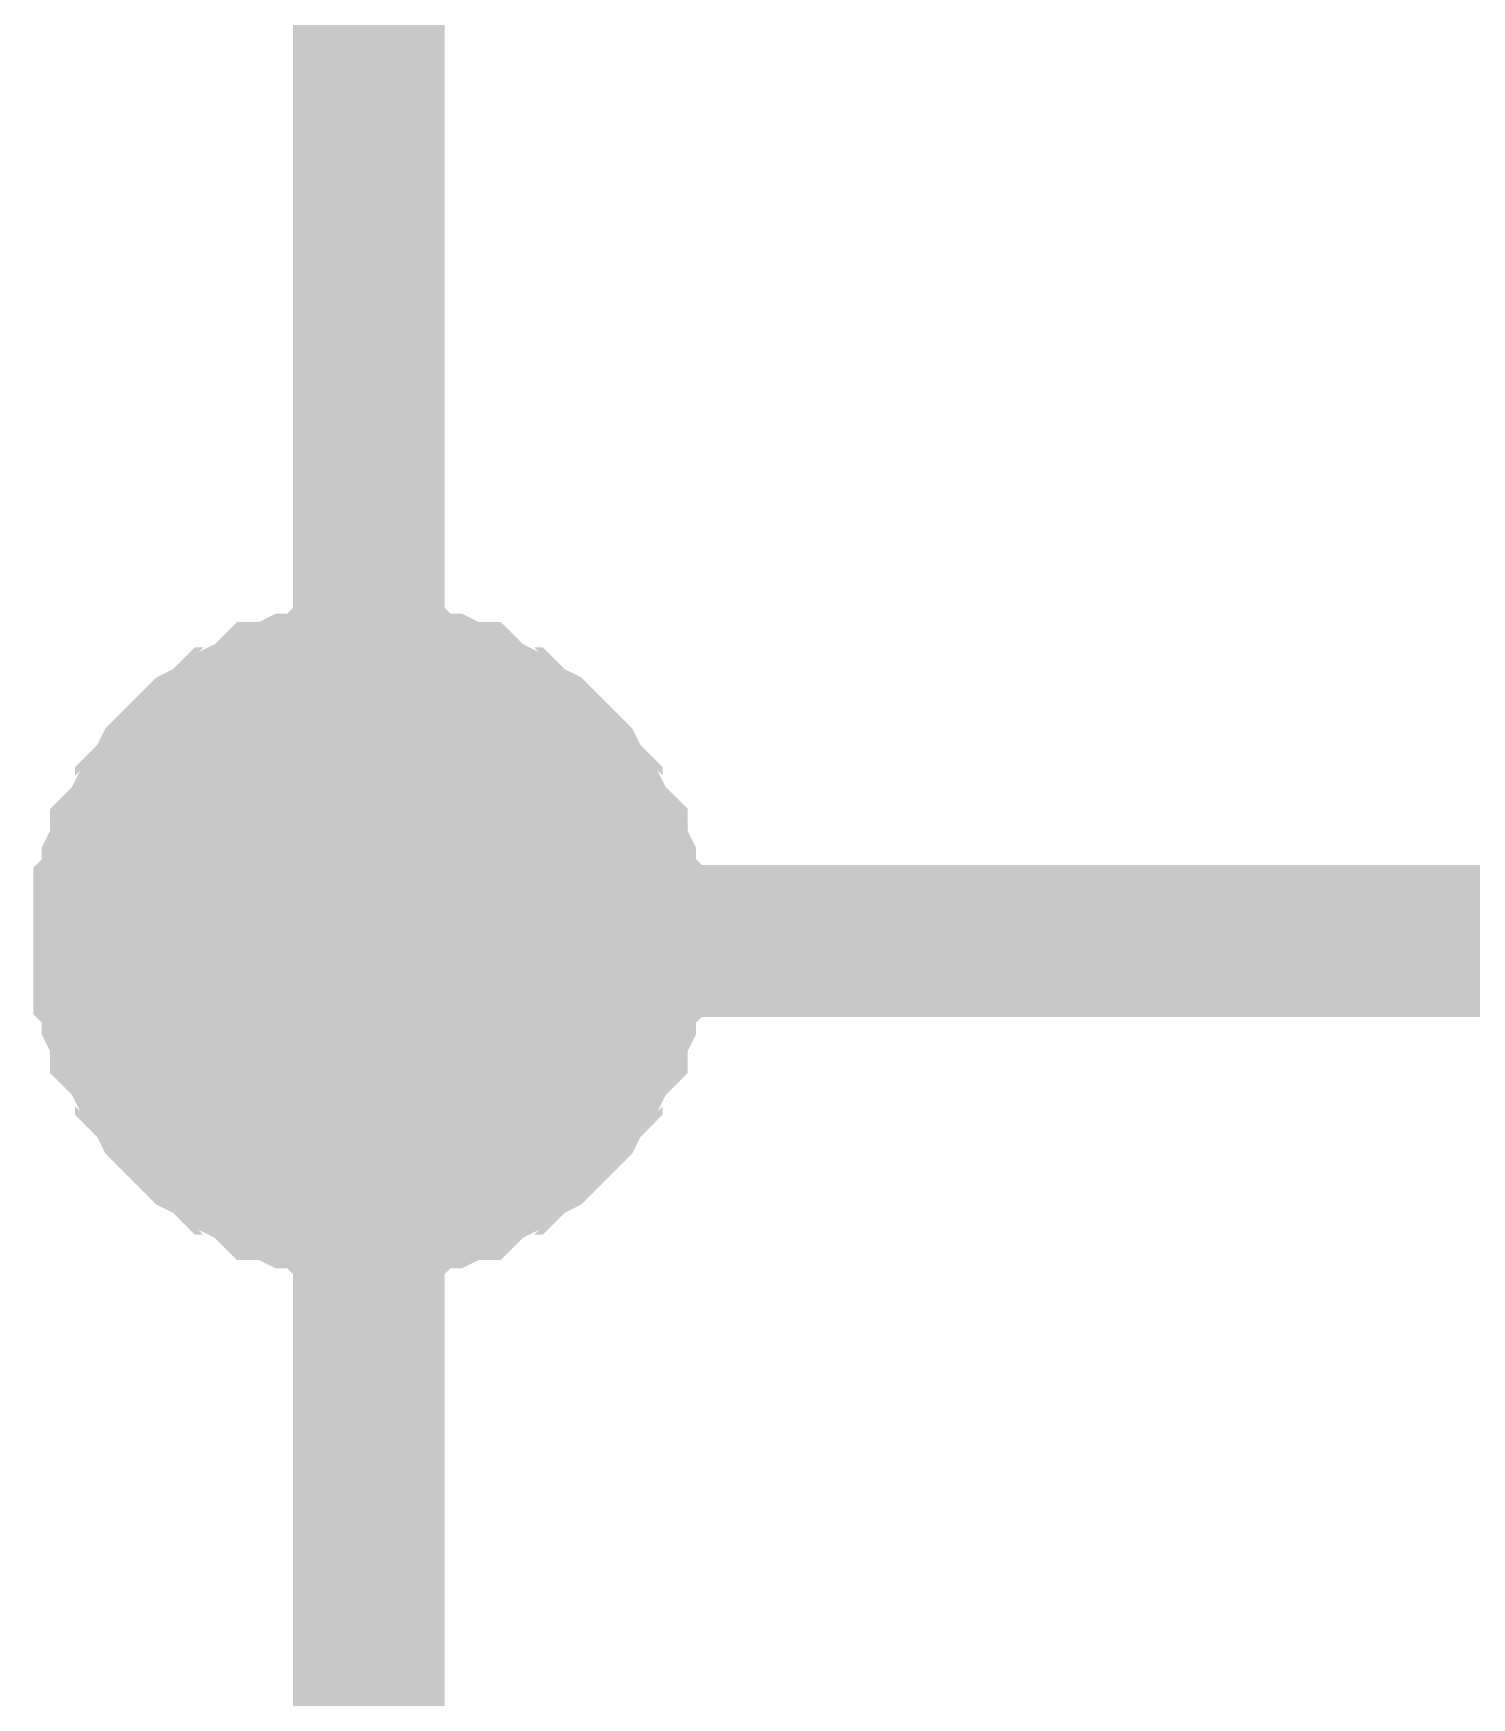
# Model space of a CAD drawing. Header units: millimetres. Extents: x -2024 to 917, y -725 to 13.
# Drawn here: x -1675.946 to -1673.104, y -424.415 to -421.126 of the extents above; entities that cross this region are included whole.
import ezdxf

# ---------------------------------------------------------------- set-up
doc = ezdxf.new("R2010")
doc.units = ezdxf.units.MM

msp = doc.modelspace()

# ---------------------------------------------------------------- linework, layer by layer
at = {"color": 7}
for points, const_width in [([(-1675.2831, -396.6741), (-1675.2831, -400.4164), (-1675.2831, -404.1753), (-1675.2831, -407.9176), (-1675.2831, -411.6765), (-1675.2831, -415.4188), (-1675.2831, -419.1776), (-1675.2831, -422.9199), (-1675.2831, -426.6623)], 0.2997), ([(-1675.7962, -422.9199), (-1675.7962, -422.8868), (-1675.7962, -422.8703), (-1675.7962, -422.8372), (-1675.7797, -422.8206), (-1675.7797, -422.7875), (-1675.7797, -422.7709), (-1675.7631, -422.7378), (-1675.7631, -422.7212), (-1675.7466, -422.7047), (-1675.73, -422.6716), (-1675.7135, -422.655), (-1675.7135, -422.6384), (-1675.6969, -422.6219), (-1675.6804, -422.5888), (-1675.6638, -422.5722), (-1675.6472, -422.5556), (-1675.6307, -422.5391), (-1675.6141, -422.5225), (-1675.581, -422.506), (-1675.5645, -422.4894), (-1675.5479, -422.4894), (-1675.5314, -422.4729), (-1675.4983, -422.4563), (-1675.4817, -422.4397), (-1675.4652, -422.4397), (-1675.4321, -422.4232), (-1675.4155, -422.4232), (-1675.3824, -422.4232), (-1675.3659, -422.4066), (-1675.3328, -422.4066), (-1675.3162, -422.4066), (-1675.2831, -422.4066)], 0.2997), ([(-1675.7962, -422.9199), (-1675.7962, -422.8868), (-1675.7962, -422.8703), (-1675.7962, -422.8372), (-1675.7797, -422.8206), (-1675.7797, -422.7875), (-1675.7797, -422.7709), (-1675.7631, -422.7378), (-1675.7631, -422.7212), (-1675.7466, -422.7047), (-1675.73, -422.6716), (-1675.7135, -422.655), (-1675.7135, -422.6384), (-1675.6969, -422.6219), (-1675.6804, -422.5888), (-1675.6638, -422.5722), (-1675.6472, -422.5556), (-1675.6307, -422.5391), (-1675.6141, -422.5225), (-1675.581, -422.506), (-1675.5645, -422.4894), (-1675.5479, -422.4894), (-1675.5314, -422.4729), (-1675.4983, -422.4563), (-1675.4817, -422.4397), (-1675.4652, -422.4397), (-1675.4321, -422.4232), (-1675.4155, -422.4232), (-1675.3824, -422.4232), (-1675.3659, -422.4066), (-1675.3328, -422.4066), (-1675.3162, -422.4066), (-1675.2831, -422.4066)], 0.2997), ([(-1675.7962, -422.9199), (-1675.7962, -422.8868), (-1675.7962, -422.8703), (-1675.7962, -422.8372), (-1675.7797, -422.8206), (-1675.7797, -422.7875), (-1675.7797, -422.7709), (-1675.7631, -422.7378), (-1675.7631, -422.7212), (-1675.7466, -422.7047), (-1675.73, -422.6716), (-1675.7135, -422.655), (-1675.7135, -422.6384), (-1675.6969, -422.6219), (-1675.6804, -422.5888), (-1675.6638, -422.5722), (-1675.6472, -422.5556), (-1675.6307, -422.5391), (-1675.6141, -422.5225), (-1675.581, -422.506), (-1675.5645, -422.4894), (-1675.5479, -422.4894), (-1675.5314, -422.4729), (-1675.4983, -422.4563), (-1675.4817, -422.4397), (-1675.4652, -422.4397), (-1675.4321, -422.4232), (-1675.4155, -422.4232), (-1675.3824, -422.4232), (-1675.3659, -422.4066), (-1675.3328, -422.4066), (-1675.3162, -422.4066), (-1675.2831, -422.4066)], 0.2997), ([(-1675.7962, -422.9199), (-1675.7962, -422.8868), (-1675.7962, -422.8703), (-1675.7962, -422.8372), (-1675.7797, -422.8206), (-1675.7797, -422.7875), (-1675.7797, -422.7709), (-1675.7631, -422.7378), (-1675.7631, -422.7212), (-1675.7466, -422.7047), (-1675.73, -422.6716), (-1675.7135, -422.655), (-1675.7135, -422.6384), (-1675.6969, -422.6219), (-1675.6804, -422.5888), (-1675.6638, -422.5722), (-1675.6472, -422.5556), (-1675.6307, -422.5391), (-1675.6141, -422.5225), (-1675.581, -422.506), (-1675.5645, -422.4894), (-1675.5479, -422.4894), (-1675.5314, -422.4729), (-1675.4983, -422.4563), (-1675.4817, -422.4397), (-1675.4652, -422.4397), (-1675.4321, -422.4232), (-1675.4155, -422.4232), (-1675.3824, -422.4232), (-1675.3659, -422.4066), (-1675.3328, -422.4066), (-1675.3162, -422.4066), (-1675.2831, -422.4066)], 0.2997), ([(-1675.7962, -422.9199), (-1675.7962, -422.8868), (-1675.7962, -422.8703), (-1675.7962, -422.8372), (-1675.7797, -422.8206), (-1675.7797, -422.7875), (-1675.7797, -422.7709), (-1675.7631, -422.7378), (-1675.7631, -422.7212), (-1675.7466, -422.7047), (-1675.73, -422.6716), (-1675.7135, -422.655), (-1675.7135, -422.6384), (-1675.6969, -422.6219), (-1675.6804, -422.5888), (-1675.6638, -422.5722), (-1675.6472, -422.5556), (-1675.6307, -422.5391), (-1675.6141, -422.5225), (-1675.581, -422.506), (-1675.5645, -422.4894), (-1675.5479, -422.4894), (-1675.5314, -422.4729), (-1675.4983, -422.4563), (-1675.4817, -422.4397), (-1675.4652, -422.4397), (-1675.4321, -422.4232), (-1675.4155, -422.4232), (-1675.3824, -422.4232), (-1675.3659, -422.4066), (-1675.3328, -422.4066), (-1675.3162, -422.4066), (-1675.2831, -422.4066)], 0.2997), ([(-1675.2831, -422.4066), (-1675.2831, -422.4066)], 0.2997), ([(-1675.2831, -422.4066), (-1675.25, -422.4066), (-1675.2335, -422.4066), (-1675.2004, -422.4066), (-1675.1838, -422.4232), (-1675.1507, -422.4232), (-1675.1342, -422.4232), (-1675.1011, -422.4397), (-1675.0845, -422.4397), (-1675.068, -422.4563), (-1675.0349, -422.4729), (-1675.0183, -422.4894), (-1675.0018, -422.4894), (-1674.9852, -422.506), (-1674.9521, -422.5225), (-1674.9356, -422.5391), (-1674.919, -422.5556), (-1674.9025, -422.5722), (-1674.8859, -422.5888), (-1674.8693, -422.6219), (-1674.8528, -422.6384), (-1674.8528, -422.655), (-1674.8362, -422.6716), (-1674.8197, -422.7047), (-1674.8031, -422.7212), (-1674.8031, -422.7378), (-1674.7866, -422.7709), (-1674.7866, -422.7875), (-1674.7866, -422.8206), (-1674.77, -422.8372), (-1674.77, -422.8703), (-1674.77, -422.8868), (-1674.77, -422.9199)], 0.2997), ([(-1675.2831, -422.4066), (-1675.2831, -422.4066)], 0.2997), ([(-1675.2831, -422.4066), (-1675.25, -422.4066), (-1675.2335, -422.4066), (-1675.2004, -422.4066), (-1675.1838, -422.4232), (-1675.1507, -422.4232), (-1675.1342, -422.4232), (-1675.1011, -422.4397), (-1675.0845, -422.4397), (-1675.068, -422.4563), (-1675.0349, -422.4729), (-1675.0183, -422.4894), (-1675.0018, -422.4894), (-1674.9852, -422.506), (-1674.9521, -422.5225), (-1674.9356, -422.5391), (-1674.919, -422.5556), (-1674.9025, -422.5722), (-1674.8859, -422.5888), (-1674.8693, -422.6219), (-1674.8528, -422.6384), (-1674.8528, -422.655), (-1674.8362, -422.6716), (-1674.8197, -422.7047), (-1674.8031, -422.7212), (-1674.8031, -422.7378), (-1674.7866, -422.7709), (-1674.7866, -422.7875), (-1674.7866, -422.8206), (-1674.77, -422.8372), (-1674.77, -422.8703), (-1674.77, -422.8868), (-1674.77, -422.9199)], 0.2997), ([(-1675.2831, -422.4066), (-1675.2831, -422.4066)], 0.2997), ([(-1675.2831, -422.4066), (-1675.25, -422.4066), (-1675.2335, -422.4066), (-1675.2004, -422.4066), (-1675.1838, -422.4232), (-1675.1507, -422.4232), (-1675.1342, -422.4232), (-1675.1011, -422.4397), (-1675.0845, -422.4397), (-1675.068, -422.4563), (-1675.0349, -422.4729), (-1675.0183, -422.4894), (-1675.0018, -422.4894), (-1674.9852, -422.506), (-1674.9521, -422.5225), (-1674.9356, -422.5391), (-1674.919, -422.5556), (-1674.9025, -422.5722), (-1674.8859, -422.5888), (-1674.8693, -422.6219), (-1674.8528, -422.6384), (-1674.8528, -422.655), (-1674.8362, -422.6716), (-1674.8197, -422.7047), (-1674.8031, -422.7212), (-1674.8031, -422.7378), (-1674.7866, -422.7709), (-1674.7866, -422.7875), (-1674.7866, -422.8206), (-1674.77, -422.8372), (-1674.77, -422.8703), (-1674.77, -422.8868), (-1674.77, -422.9199)], 0.2997), ([(-1675.2831, -422.4066), (-1675.2831, -422.4066)], 0.2997), ([(-1675.2831, -422.4066), (-1675.25, -422.4066), (-1675.2335, -422.4066), (-1675.2004, -422.4066), (-1675.1838, -422.4232), (-1675.1507, -422.4232), (-1675.1342, -422.4232), (-1675.1011, -422.4397), (-1675.0845, -422.4397), (-1675.068, -422.4563), (-1675.0349, -422.4729), (-1675.0183, -422.4894), (-1675.0018, -422.4894), (-1674.9852, -422.506), (-1674.9521, -422.5225), (-1674.9356, -422.5391), (-1674.919, -422.5556), (-1674.9025, -422.5722), (-1674.8859, -422.5888), (-1674.8693, -422.6219), (-1674.8528, -422.6384), (-1674.8528, -422.655), (-1674.8362, -422.6716), (-1674.8197, -422.7047), (-1674.8031, -422.7212), (-1674.8031, -422.7378), (-1674.7866, -422.7709), (-1674.7866, -422.7875), (-1674.7866, -422.8206), (-1674.77, -422.8372), (-1674.77, -422.8703), (-1674.77, -422.8868), (-1674.77, -422.9199)], 0.2997), ([(-1675.2831, -422.4066), (-1675.2831, -422.4066)], 0.2997), ([(-1675.2831, -422.4066), (-1675.25, -422.4066), (-1675.2335, -422.4066), (-1675.2004, -422.4066), (-1675.1838, -422.4232), (-1675.1507, -422.4232), (-1675.1342, -422.4232), (-1675.1011, -422.4397), (-1675.0845, -422.4397), (-1675.068, -422.4563), (-1675.0349, -422.4729), (-1675.0183, -422.4894), (-1675.0018, -422.4894), (-1674.9852, -422.506), (-1674.9521, -422.5225), (-1674.9356, -422.5391), (-1674.919, -422.5556), (-1674.9025, -422.5722), (-1674.8859, -422.5888), (-1674.8693, -422.6219), (-1674.8528, -422.6384), (-1674.8528, -422.655), (-1674.8362, -422.6716), (-1674.8197, -422.7047), (-1674.8031, -422.7212), (-1674.8031, -422.7378), (-1674.7866, -422.7709), (-1674.7866, -422.7875), (-1674.7866, -422.8206), (-1674.77, -422.8372), (-1674.77, -422.8703), (-1674.77, -422.8868), (-1674.77, -422.9199)], 0.2997), ([(-1675.7962, -422.9199), (-1675.7962, -422.8868), (-1675.7962, -422.8703), (-1675.7962, -422.8372), (-1675.7797, -422.8206), (-1675.7797, -422.7875), (-1675.7797, -422.7709), (-1675.7631, -422.7378), (-1675.7631, -422.7212), (-1675.7466, -422.7047), (-1675.73, -422.6716), (-1675.7135, -422.655), (-1675.7135, -422.6384), (-1675.6969, -422.6219), (-1675.6804, -422.5888), (-1675.6638, -422.5722), (-1675.6472, -422.5556), (-1675.6307, -422.5391), (-1675.6141, -422.5225), (-1675.581, -422.506), (-1675.5645, -422.4894), (-1675.5479, -422.4894), (-1675.5314, -422.4729), (-1675.4983, -422.4563), (-1675.4817, -422.4397), (-1675.4652, -422.4397), (-1675.4321, -422.4232), (-1675.4155, -422.4232), (-1675.3824, -422.4232), (-1675.3659, -422.4066), (-1675.3328, -422.4066), (-1675.3162, -422.4066), (-1675.2831, -422.4066)], 0.0991), ([(-1675.7962, -422.9199), (-1675.7962, -422.8868), (-1675.7962, -422.8703), (-1675.7962, -422.8372), (-1675.7797, -422.8206), (-1675.7797, -422.7875), (-1675.7797, -422.7709), (-1675.7631, -422.7378), (-1675.7631, -422.7212), (-1675.7466, -422.7047), (-1675.73, -422.6716), (-1675.7135, -422.655), (-1675.7135, -422.6384), (-1675.6969, -422.6219), (-1675.6804, -422.5888), (-1675.6638, -422.5722), (-1675.6472, -422.5556), (-1675.6307, -422.5391), (-1675.6141, -422.5225), (-1675.581, -422.506), (-1675.5645, -422.4894), (-1675.5479, -422.4894), (-1675.5314, -422.4729), (-1675.4983, -422.4563), (-1675.4817, -422.4397), (-1675.4652, -422.4397), (-1675.4321, -422.4232), (-1675.4155, -422.4232), (-1675.3824, -422.4232), (-1675.3659, -422.4066), (-1675.3328, -422.4066), (-1675.3162, -422.4066), (-1675.2831, -422.4066)], 0.0991), ([(-1675.7962, -422.9199), (-1675.7962, -422.8868), (-1675.7962, -422.8703), (-1675.7962, -422.8372), (-1675.7797, -422.8206), (-1675.7797, -422.7875), (-1675.7797, -422.7709), (-1675.7631, -422.7378), (-1675.7631, -422.7212), (-1675.7466, -422.7047), (-1675.73, -422.6716), (-1675.7135, -422.655), (-1675.7135, -422.6384), (-1675.6969, -422.6219), (-1675.6804, -422.5888), (-1675.6638, -422.5722), (-1675.6472, -422.5556), (-1675.6307, -422.5391), (-1675.6141, -422.5225), (-1675.581, -422.506), (-1675.5645, -422.4894), (-1675.5479, -422.4894), (-1675.5314, -422.4729), (-1675.4983, -422.4563), (-1675.4817, -422.4397), (-1675.4652, -422.4397), (-1675.4321, -422.4232), (-1675.4155, -422.4232), (-1675.3824, -422.4232), (-1675.3659, -422.4066), (-1675.3328, -422.4066), (-1675.3162, -422.4066), (-1675.2831, -422.4066)], 0.0991), ([(-1675.7962, -422.9199), (-1675.7962, -422.8868), (-1675.7962, -422.8703), (-1675.7962, -422.8372), (-1675.7797, -422.8206), (-1675.7797, -422.7875), (-1675.7797, -422.7709), (-1675.7631, -422.7378), (-1675.7631, -422.7212), (-1675.7466, -422.7047), (-1675.73, -422.6716), (-1675.7135, -422.655), (-1675.7135, -422.6384), (-1675.6969, -422.6219), (-1675.6804, -422.5888), (-1675.6638, -422.5722), (-1675.6472, -422.5556), (-1675.6307, -422.5391), (-1675.6141, -422.5225), (-1675.581, -422.506), (-1675.5645, -422.4894), (-1675.5479, -422.4894), (-1675.5314, -422.4729), (-1675.4983, -422.4563), (-1675.4817, -422.4397), (-1675.4652, -422.4397), (-1675.4321, -422.4232), (-1675.4155, -422.4232), (-1675.3824, -422.4232), (-1675.3659, -422.4066), (-1675.3328, -422.4066), (-1675.3162, -422.4066), (-1675.2831, -422.4066)], 0.0991), ([(-1675.7962, -422.9199), (-1675.7962, -422.8868), (-1675.7962, -422.8703), (-1675.7962, -422.8372), (-1675.7797, -422.8206), (-1675.7797, -422.7875), (-1675.7797, -422.7709), (-1675.7631, -422.7378), (-1675.7631, -422.7212), (-1675.7466, -422.7047), (-1675.73, -422.6716), (-1675.7135, -422.655), (-1675.7135, -422.6384), (-1675.6969, -422.6219), (-1675.6804, -422.5888), (-1675.6638, -422.5722), (-1675.6472, -422.5556), (-1675.6307, -422.5391), (-1675.6141, -422.5225), (-1675.581, -422.506), (-1675.5645, -422.4894), (-1675.5479, -422.4894), (-1675.5314, -422.4729), (-1675.4983, -422.4563), (-1675.4817, -422.4397), (-1675.4652, -422.4397), (-1675.4321, -422.4232), (-1675.4155, -422.4232), (-1675.3824, -422.4232), (-1675.3659, -422.4066), (-1675.3328, -422.4066), (-1675.3162, -422.4066), (-1675.2831, -422.4066)], 0.0991), ([(-1675.2831, -422.4066), (-1675.2831, -422.4066)], 0.0991), ([(-1675.2831, -422.4066), (-1675.25, -422.4066), (-1675.2335, -422.4066), (-1675.2004, -422.4066), (-1675.1838, -422.4232), (-1675.1507, -422.4232), (-1675.1342, -422.4232), (-1675.1011, -422.4397), (-1675.0845, -422.4397), (-1675.068, -422.4563), (-1675.0349, -422.4729), (-1675.0183, -422.4894), (-1675.0018, -422.4894), (-1674.9852, -422.506), (-1674.9521, -422.5225), (-1674.9356, -422.5391), (-1674.919, -422.5556), (-1674.9025, -422.5722), (-1674.8859, -422.5888), (-1674.8693, -422.6219), (-1674.8528, -422.6384), (-1674.8528, -422.655), (-1674.8362, -422.6716), (-1674.8197, -422.7047), (-1674.8031, -422.7212), (-1674.8031, -422.7378), (-1674.7866, -422.7709), (-1674.7866, -422.7875), (-1674.7866, -422.8206), (-1674.77, -422.8372), (-1674.77, -422.8703), (-1674.77, -422.8868), (-1674.77, -422.9199)], 0.0991), ([(-1675.2831, -422.4066), (-1675.2831, -422.4066)], 0.0991), ([(-1675.2831, -422.4066), (-1675.25, -422.4066), (-1675.2335, -422.4066), (-1675.2004, -422.4066), (-1675.1838, -422.4232), (-1675.1507, -422.4232), (-1675.1342, -422.4232), (-1675.1011, -422.4397), (-1675.0845, -422.4397), (-1675.068, -422.4563), (-1675.0349, -422.4729), (-1675.0183, -422.4894), (-1675.0018, -422.4894), (-1674.9852, -422.506), (-1674.9521, -422.5225), (-1674.9356, -422.5391), (-1674.919, -422.5556), (-1674.9025, -422.5722), (-1674.8859, -422.5888), (-1674.8693, -422.6219), (-1674.8528, -422.6384), (-1674.8528, -422.655), (-1674.8362, -422.6716), (-1674.8197, -422.7047), (-1674.8031, -422.7212), (-1674.8031, -422.7378), (-1674.7866, -422.7709), (-1674.7866, -422.7875), (-1674.7866, -422.8206), (-1674.77, -422.8372), (-1674.77, -422.8703), (-1674.77, -422.8868), (-1674.77, -422.9199)], 0.0991), ([(-1675.2831, -422.4066), (-1675.2831, -422.4066)], 0.0991), ([(-1675.2831, -422.4066), (-1675.25, -422.4066), (-1675.2335, -422.4066), (-1675.2004, -422.4066), (-1675.1838, -422.4232), (-1675.1507, -422.4232), (-1675.1342, -422.4232), (-1675.1011, -422.4397), (-1675.0845, -422.4397), (-1675.068, -422.4563), (-1675.0349, -422.4729), (-1675.0183, -422.4894), (-1675.0018, -422.4894), (-1674.9852, -422.506), (-1674.9521, -422.5225), (-1674.9356, -422.5391), (-1674.919, -422.5556), (-1674.9025, -422.5722), (-1674.8859, -422.5888), (-1674.8693, -422.6219), (-1674.8528, -422.6384), (-1674.8528, -422.655), (-1674.8362, -422.6716), (-1674.8197, -422.7047), (-1674.8031, -422.7212), (-1674.8031, -422.7378), (-1674.7866, -422.7709), (-1674.7866, -422.7875), (-1674.7866, -422.8206), (-1674.77, -422.8372), (-1674.77, -422.8703), (-1674.77, -422.8868), (-1674.77, -422.9199)], 0.0991), ([(-1675.2831, -422.4066), (-1675.2831, -422.4066)], 0.0991), ([(-1675.2831, -422.4066), (-1675.25, -422.4066), (-1675.2335, -422.4066), (-1675.2004, -422.4066), (-1675.1838, -422.4232), (-1675.1507, -422.4232), (-1675.1342, -422.4232), (-1675.1011, -422.4397), (-1675.0845, -422.4397), (-1675.068, -422.4563), (-1675.0349, -422.4729), (-1675.0183, -422.4894), (-1675.0018, -422.4894), (-1674.9852, -422.506), (-1674.9521, -422.5225), (-1674.9356, -422.5391), (-1674.919, -422.5556), (-1674.9025, -422.5722), (-1674.8859, -422.5888), (-1674.8693, -422.6219), (-1674.8528, -422.6384), (-1674.8528, -422.655), (-1674.8362, -422.6716), (-1674.8197, -422.7047), (-1674.8031, -422.7212), (-1674.8031, -422.7378), (-1674.7866, -422.7709), (-1674.7866, -422.7875), (-1674.7866, -422.8206), (-1674.77, -422.8372), (-1674.77, -422.8703), (-1674.77, -422.8868), (-1674.77, -422.9199)], 0.0991), ([(-1675.2831, -422.4066), (-1675.2831, -422.4066)], 0.0991), ([(-1675.2831, -422.4066), (-1675.25, -422.4066), (-1675.2335, -422.4066), (-1675.2004, -422.4066), (-1675.1838, -422.4232), (-1675.1507, -422.4232), (-1675.1342, -422.4232), (-1675.1011, -422.4397), (-1675.0845, -422.4397), (-1675.068, -422.4563), (-1675.0349, -422.4729), (-1675.0183, -422.4894), (-1675.0018, -422.4894), (-1674.9852, -422.506), (-1674.9521, -422.5225), (-1674.9356, -422.5391), (-1674.919, -422.5556), (-1674.9025, -422.5722), (-1674.8859, -422.5888), (-1674.8693, -422.6219), (-1674.8528, -422.6384), (-1674.8528, -422.655), (-1674.8362, -422.6716), (-1674.8197, -422.7047), (-1674.8031, -422.7212), (-1674.8031, -422.7378), (-1674.7866, -422.7709), (-1674.7866, -422.7875), (-1674.7866, -422.8206), (-1674.77, -422.8372), (-1674.77, -422.8703), (-1674.77, -422.8868), (-1674.77, -422.9199)], 0.0991), ([(-1675.2831, -423.4333), (-1675.3162, -423.4333), (-1675.3328, -423.4333), (-1675.3659, -423.4333), (-1675.3824, -423.4167), (-1675.4155, -423.4167), (-1675.4321, -423.4167), (-1675.4652, -423.4002), (-1675.4817, -423.4002), (-1675.4983, -423.3836), (-1675.5314, -423.367), (-1675.5479, -423.3505), (-1675.5645, -423.3505), (-1675.581, -423.3339), (-1675.6141, -423.3174), (-1675.6307, -423.3008), (-1675.6472, -423.2842), (-1675.6638, -423.2677), (-1675.6804, -423.2511), (-1675.6969, -423.218), (-1675.7135, -423.2014), (-1675.7135, -423.1849), (-1675.73, -423.1683), (-1675.7466, -423.1352), (-1675.7631, -423.1187), (-1675.7631, -423.1021), (-1675.7797, -423.069), (-1675.7797, -423.0524), (-1675.7797, -423.0193), (-1675.7962, -423.0027), (-1675.7962, -422.9696), (-1675.7962, -422.9531), (-1675.7962, -422.9199)], 0.2997), ([(-1675.7962, -422.9199), (-1675.7962, -422.9199)], 0.2997), ([(-1675.2831, -423.4333), (-1675.3162, -423.4333), (-1675.3328, -423.4333), (-1675.3659, -423.4333), (-1675.3824, -423.4167), (-1675.4155, -423.4167), (-1675.4321, -423.4167), (-1675.4652, -423.4002), (-1675.4817, -423.4002), (-1675.4983, -423.3836), (-1675.5314, -423.367), (-1675.5479, -423.3505), (-1675.5645, -423.3505), (-1675.581, -423.3339), (-1675.6141, -423.3174), (-1675.6307, -423.3008), (-1675.6472, -423.2842), (-1675.6638, -423.2677), (-1675.6804, -423.2511), (-1675.6969, -423.218), (-1675.7135, -423.2014), (-1675.7135, -423.1849), (-1675.73, -423.1683), (-1675.7466, -423.1352), (-1675.7631, -423.1187), (-1675.7631, -423.1021), (-1675.7797, -423.069), (-1675.7797, -423.0524), (-1675.7797, -423.0193), (-1675.7962, -423.0027), (-1675.7962, -422.9696), (-1675.7962, -422.9531), (-1675.7962, -422.9199)], 0.2997), ([(-1675.7962, -422.9199), (-1675.7962, -422.9199)], 0.2997), ([(-1675.2831, -423.4333), (-1675.3162, -423.4333), (-1675.3328, -423.4333), (-1675.3659, -423.4333), (-1675.3824, -423.4167), (-1675.4155, -423.4167), (-1675.4321, -423.4167), (-1675.4652, -423.4002), (-1675.4817, -423.4002), (-1675.4983, -423.3836), (-1675.5314, -423.367), (-1675.5479, -423.3505), (-1675.5645, -423.3505), (-1675.581, -423.3339), (-1675.6141, -423.3174), (-1675.6307, -423.3008), (-1675.6472, -423.2842), (-1675.6638, -423.2677), (-1675.6804, -423.2511), (-1675.6969, -423.218), (-1675.7135, -423.2014), (-1675.7135, -423.1849), (-1675.73, -423.1683), (-1675.7466, -423.1352), (-1675.7631, -423.1187), (-1675.7631, -423.1021), (-1675.7797, -423.069), (-1675.7797, -423.0524), (-1675.7797, -423.0193), (-1675.7962, -423.0027), (-1675.7962, -422.9696), (-1675.7962, -422.9531), (-1675.7962, -422.9199)], 0.2997), ([(-1675.7962, -422.9199), (-1675.7962, -422.9199)], 0.2997), ([(-1675.2831, -423.4333), (-1675.3162, -423.4333), (-1675.3328, -423.4333), (-1675.3659, -423.4333), (-1675.3824, -423.4167), (-1675.4155, -423.4167), (-1675.4321, -423.4167), (-1675.4652, -423.4002), (-1675.4817, -423.4002), (-1675.4983, -423.3836), (-1675.5314, -423.367), (-1675.5479, -423.3505), (-1675.5645, -423.3505), (-1675.581, -423.3339), (-1675.6141, -423.3174), (-1675.6307, -423.3008), (-1675.6472, -423.2842), (-1675.6638, -423.2677), (-1675.6804, -423.2511), (-1675.6969, -423.218), (-1675.7135, -423.2014), (-1675.7135, -423.1849), (-1675.73, -423.1683), (-1675.7466, -423.1352), (-1675.7631, -423.1187), (-1675.7631, -423.1021), (-1675.7797, -423.069), (-1675.7797, -423.0524), (-1675.7797, -423.0193), (-1675.7962, -423.0027), (-1675.7962, -422.9696), (-1675.7962, -422.9531), (-1675.7962, -422.9199)], 0.2997), ([(-1675.7962, -422.9199), (-1675.7962, -422.9199)], 0.2997), ([(-1675.2831, -423.4333), (-1675.3162, -423.4333), (-1675.3328, -423.4333), (-1675.3659, -423.4333), (-1675.3824, -423.4167), (-1675.4155, -423.4167), (-1675.4321, -423.4167), (-1675.4652, -423.4002), (-1675.4817, -423.4002), (-1675.4983, -423.3836), (-1675.5314, -423.367), (-1675.5479, -423.3505), (-1675.5645, -423.3505), (-1675.581, -423.3339), (-1675.6141, -423.3174), (-1675.6307, -423.3008), (-1675.6472, -423.2842), (-1675.6638, -423.2677), (-1675.6804, -423.2511), (-1675.6969, -423.218), (-1675.7135, -423.2014), (-1675.7135, -423.1849), (-1675.73, -423.1683), (-1675.7466, -423.1352), (-1675.7631, -423.1187), (-1675.7631, -423.1021), (-1675.7797, -423.069), (-1675.7797, -423.0524), (-1675.7797, -423.0193), (-1675.7962, -423.0027), (-1675.7962, -422.9696), (-1675.7962, -422.9531), (-1675.7962, -422.9199)], 0.2997), ([(-1675.7962, -422.9199), (-1675.7962, -422.9199)], 0.2997), ([(-1674.77, -422.9199), (-1674.77, -422.9531), (-1674.77, -422.9696), (-1674.77, -423.0027), (-1674.7866, -423.0193), (-1674.7866, -423.0524), (-1674.7866, -423.069), (-1674.8031, -423.1021), (-1674.8031, -423.1187), (-1674.8197, -423.1352), (-1674.8362, -423.1683), (-1674.8528, -423.1849), (-1674.8528, -423.2014), (-1674.8693, -423.218), (-1674.8859, -423.2511), (-1674.9025, -423.2677), (-1674.919, -423.2842), (-1674.9356, -423.3008), (-1674.9521, -423.3174), (-1674.9852, -423.3339), (-1675.0018, -423.3505), (-1675.0183, -423.3505), (-1675.0349, -423.367), (-1675.068, -423.3836), (-1675.0845, -423.4002), (-1675.1011, -423.4002), (-1675.1342, -423.4167), (-1675.1507, -423.4167), (-1675.1838, -423.4167), (-1675.2004, -423.4333), (-1675.2335, -423.4333), (-1675.25, -423.4333), (-1675.2831, -423.4333)], 0.2997), ([(-1672.7839, -422.9199), (-1675.2831, -422.9199)], 0.2997), ([(-1674.77, -422.9199), (-1674.77, -422.9531), (-1674.77, -422.9696), (-1674.77, -423.0027), (-1674.7866, -423.0193), (-1674.7866, -423.0524), (-1674.7866, -423.069), (-1674.8031, -423.1021), (-1674.8031, -423.1187), (-1674.8197, -423.1352), (-1674.8362, -423.1683), (-1674.8528, -423.1849), (-1674.8528, -423.2014), (-1674.8693, -423.218), (-1674.8859, -423.2511), (-1674.9025, -423.2677), (-1674.919, -423.2842), (-1674.9356, -423.3008), (-1674.9521, -423.3174), (-1674.9852, -423.3339), (-1675.0018, -423.3505), (-1675.0183, -423.3505), (-1675.0349, -423.367), (-1675.068, -423.3836), (-1675.0845, -423.4002), (-1675.1011, -423.4002), (-1675.1342, -423.4167), (-1675.1507, -423.4167), (-1675.1838, -423.4167), (-1675.2004, -423.4333), (-1675.2335, -423.4333), (-1675.25, -423.4333), (-1675.2831, -423.4333)], 0.2997), ([(-1674.77, -422.9199), (-1674.77, -422.9531), (-1674.77, -422.9696), (-1674.77, -423.0027), (-1674.7866, -423.0193), (-1674.7866, -423.0524), (-1674.7866, -423.069), (-1674.8031, -423.1021), (-1674.8031, -423.1187), (-1674.8197, -423.1352), (-1674.8362, -423.1683), (-1674.8528, -423.1849), (-1674.8528, -423.2014), (-1674.8693, -423.218), (-1674.8859, -423.2511), (-1674.9025, -423.2677), (-1674.919, -423.2842), (-1674.9356, -423.3008), (-1674.9521, -423.3174), (-1674.9852, -423.3339), (-1675.0018, -423.3505), (-1675.0183, -423.3505), (-1675.0349, -423.367), (-1675.068, -423.3836), (-1675.0845, -423.4002), (-1675.1011, -423.4002), (-1675.1342, -423.4167), (-1675.1507, -423.4167), (-1675.1838, -423.4167), (-1675.2004, -423.4333), (-1675.2335, -423.4333), (-1675.25, -423.4333), (-1675.2831, -423.4333)], 0.2997), ([(-1674.77, -422.9199), (-1674.77, -422.9531), (-1674.77, -422.9696), (-1674.77, -423.0027), (-1674.7866, -423.0193), (-1674.7866, -423.0524), (-1674.7866, -423.069), (-1674.8031, -423.1021), (-1674.8031, -423.1187), (-1674.8197, -423.1352), (-1674.8362, -423.1683), (-1674.8528, -423.1849), (-1674.8528, -423.2014), (-1674.8693, -423.218), (-1674.8859, -423.2511), (-1674.9025, -423.2677), (-1674.919, -423.2842), (-1674.9356, -423.3008), (-1674.9521, -423.3174), (-1674.9852, -423.3339), (-1675.0018, -423.3505), (-1675.0183, -423.3505), (-1675.0349, -423.367), (-1675.068, -423.3836), (-1675.0845, -423.4002), (-1675.1011, -423.4002), (-1675.1342, -423.4167), (-1675.1507, -423.4167), (-1675.1838, -423.4167), (-1675.2004, -423.4333), (-1675.2335, -423.4333), (-1675.25, -423.4333), (-1675.2831, -423.4333)], 0.2997), ([(-1674.77, -422.9199), (-1674.77, -422.9531), (-1674.77, -422.9696), (-1674.77, -423.0027), (-1674.7866, -423.0193), (-1674.7866, -423.0524), (-1674.7866, -423.069), (-1674.8031, -423.1021), (-1674.8031, -423.1187), (-1674.8197, -423.1352), (-1674.8362, -423.1683), (-1674.8528, -423.1849), (-1674.8528, -423.2014), (-1674.8693, -423.218), (-1674.8859, -423.2511), (-1674.9025, -423.2677), (-1674.919, -423.2842), (-1674.9356, -423.3008), (-1674.9521, -423.3174), (-1674.9852, -423.3339), (-1675.0018, -423.3505), (-1675.0183, -423.3505), (-1675.0349, -423.367), (-1675.068, -423.3836), (-1675.0845, -423.4002), (-1675.1011, -423.4002), (-1675.1342, -423.4167), (-1675.1507, -423.4167), (-1675.1838, -423.4167), (-1675.2004, -423.4333), (-1675.2335, -423.4333), (-1675.25, -423.4333), (-1675.2831, -423.4333)], 0.2997), ([(-1674.77, -422.9199), (-1674.77, -422.9199), (-1674.77, -422.9199), (-1674.77, -422.9199), (-1674.77, -422.9199), (-1674.77, -422.9199), (-1674.77, -422.9199), (-1674.77, -422.9199), (-1674.77, -422.9199), (-1674.77, -422.9199), (-1674.77, -422.9199), (-1674.77, -422.9199), (-1674.77, -422.9199), (-1674.77, -422.9199), (-1674.77, -422.9199), (-1674.77, -422.9199), (-1674.77, -422.9199), (-1674.77, -422.9199), (-1674.77, -422.9199), (-1674.77, -422.9199), (-1674.77, -422.9199), (-1674.77, -422.9199), (-1674.77, -422.9199), (-1674.77, -422.9199), (-1674.77, -422.9199), (-1674.77, -422.9199), (-1674.77, -422.9199), (-1674.77, -422.9199), (-1674.77, -422.9199), (-1674.77, -422.9199), (-1674.77, -422.9199), (-1674.77, -422.9199), (-1674.77, -422.9199)], 0.2997), ([(-1674.77, -422.9199), (-1674.77, -422.9199)], 0.2997), ([(-1674.77, -422.9199), (-1674.77, -422.9199), (-1674.77, -422.9199), (-1674.77, -422.9199), (-1674.77, -422.9199), (-1674.77, -422.9199), (-1674.77, -422.9199), (-1674.77, -422.9199), (-1674.77, -422.9199), (-1674.77, -422.9199), (-1674.77, -422.9199), (-1674.77, -422.9199), (-1674.77, -422.9199), (-1674.77, -422.9199), (-1674.77, -422.9199), (-1674.77, -422.9199), (-1674.77, -422.9199), (-1674.77, -422.9199), (-1674.77, -422.9199), (-1674.77, -422.9199), (-1674.77, -422.9199), (-1674.77, -422.9199), (-1674.77, -422.9199), (-1674.77, -422.9199), (-1674.77, -422.9199), (-1674.77, -422.9199), (-1674.77, -422.9199), (-1674.77, -422.9199), (-1674.77, -422.9199), (-1674.77, -422.9199), (-1674.77, -422.9199), (-1674.77, -422.9199), (-1674.77, -422.9199)], 0.2997), ([(-1674.77, -422.9199), (-1674.77, -422.9199)], 0.2997), ([(-1674.77, -422.9199), (-1674.77, -422.9199), (-1674.77, -422.9199), (-1674.77, -422.9199), (-1674.77, -422.9199), (-1674.77, -422.9199), (-1674.77, -422.9199), (-1674.77, -422.9199), (-1674.77, -422.9199), (-1674.77, -422.9199), (-1674.77, -422.9199), (-1674.77, -422.9199), (-1674.77, -422.9199), (-1674.77, -422.9199), (-1674.77, -422.9199), (-1674.77, -422.9199), (-1674.77, -422.9199), (-1674.77, -422.9199), (-1674.77, -422.9199), (-1674.77, -422.9199), (-1674.77, -422.9199), (-1674.77, -422.9199), (-1674.77, -422.9199), (-1674.77, -422.9199), (-1674.77, -422.9199), (-1674.77, -422.9199), (-1674.77, -422.9199), (-1674.77, -422.9199), (-1674.77, -422.9199), (-1674.77, -422.9199), (-1674.77, -422.9199), (-1674.77, -422.9199), (-1674.77, -422.9199)], 0.2997), ([(-1674.77, -422.9199), (-1674.77, -422.9199)], 0.2997), ([(-1674.77, -422.9199), (-1674.77, -422.9199), (-1674.77, -422.9199), (-1674.77, -422.9199), (-1674.77, -422.9199), (-1674.77, -422.9199), (-1674.77, -422.9199), (-1674.77, -422.9199), (-1674.77, -422.9199), (-1674.77, -422.9199), (-1674.77, -422.9199), (-1674.77, -422.9199), (-1674.77, -422.9199), (-1674.77, -422.9199), (-1674.77, -422.9199), (-1674.77, -422.9199), (-1674.77, -422.9199), (-1674.77, -422.9199), (-1674.77, -422.9199), (-1674.77, -422.9199), (-1674.77, -422.9199), (-1674.77, -422.9199), (-1674.77, -422.9199), (-1674.77, -422.9199), (-1674.77, -422.9199), (-1674.77, -422.9199), (-1674.77, -422.9199), (-1674.77, -422.9199), (-1674.77, -422.9199), (-1674.77, -422.9199), (-1674.77, -422.9199), (-1674.77, -422.9199), (-1674.77, -422.9199)], 0.2997), ([(-1674.77, -422.9199), (-1674.77, -422.9199)], 0.2997), ([(-1674.77, -422.9199), (-1674.77, -422.9199), (-1674.77, -422.9199), (-1674.77, -422.9199), (-1674.77, -422.9199), (-1674.77, -422.9199), (-1674.77, -422.9199), (-1674.77, -422.9199), (-1674.77, -422.9199), (-1674.77, -422.9199), (-1674.77, -422.9199), (-1674.77, -422.9199), (-1674.77, -422.9199), (-1674.77, -422.9199), (-1674.77, -422.9199), (-1674.77, -422.9199), (-1674.77, -422.9199), (-1674.77, -422.9199), (-1674.77, -422.9199), (-1674.77, -422.9199), (-1674.77, -422.9199), (-1674.77, -422.9199), (-1674.77, -422.9199), (-1674.77, -422.9199), (-1674.77, -422.9199), (-1674.77, -422.9199), (-1674.77, -422.9199), (-1674.77, -422.9199), (-1674.77, -422.9199), (-1674.77, -422.9199), (-1674.77, -422.9199), (-1674.77, -422.9199), (-1674.77, -422.9199)], 0.2997), ([(-1674.77, -422.9199), (-1674.77, -422.9199)], 0.2997), ([(-1675.2831, -423.4333), (-1675.3162, -423.4333), (-1675.3328, -423.4333), (-1675.3659, -423.4333), (-1675.3824, -423.4167), (-1675.4155, -423.4167), (-1675.4321, -423.4167), (-1675.4652, -423.4002), (-1675.4817, -423.4002), (-1675.4983, -423.3836), (-1675.5314, -423.367), (-1675.5479, -423.3505), (-1675.5645, -423.3505), (-1675.581, -423.3339), (-1675.6141, -423.3174), (-1675.6307, -423.3008), (-1675.6472, -423.2842), (-1675.6638, -423.2677), (-1675.6804, -423.2511), (-1675.6969, -423.218), (-1675.7135, -423.2014), (-1675.7135, -423.1849), (-1675.73, -423.1683), (-1675.7466, -423.1352), (-1675.7631, -423.1187), (-1675.7631, -423.1021), (-1675.7797, -423.069), (-1675.7797, -423.0524), (-1675.7797, -423.0193), (-1675.7962, -423.0027), (-1675.7962, -422.9696), (-1675.7962, -422.9531), (-1675.7962, -422.9199)], 0.0991), ([(-1675.7962, -422.9199), (-1675.7962, -422.9199)], 0.0991), ([(-1675.2831, -423.4333), (-1675.3162, -423.4333), (-1675.3328, -423.4333), (-1675.3659, -423.4333), (-1675.3824, -423.4167), (-1675.4155, -423.4167), (-1675.4321, -423.4167), (-1675.4652, -423.4002), (-1675.4817, -423.4002), (-1675.4983, -423.3836), (-1675.5314, -423.367), (-1675.5479, -423.3505), (-1675.5645, -423.3505), (-1675.581, -423.3339), (-1675.6141, -423.3174), (-1675.6307, -423.3008), (-1675.6472, -423.2842), (-1675.6638, -423.2677), (-1675.6804, -423.2511), (-1675.6969, -423.218), (-1675.7135, -423.2014), (-1675.7135, -423.1849), (-1675.73, -423.1683), (-1675.7466, -423.1352), (-1675.7631, -423.1187), (-1675.7631, -423.1021), (-1675.7797, -423.069), (-1675.7797, -423.0524), (-1675.7797, -423.0193), (-1675.7962, -423.0027), (-1675.7962, -422.9696), (-1675.7962, -422.9531), (-1675.7962, -422.9199)], 0.0991), ([(-1675.7962, -422.9199), (-1675.7962, -422.9199)], 0.0991), ([(-1675.2831, -423.4333), (-1675.3162, -423.4333), (-1675.3328, -423.4333), (-1675.3659, -423.4333), (-1675.3824, -423.4167), (-1675.4155, -423.4167), (-1675.4321, -423.4167), (-1675.4652, -423.4002), (-1675.4817, -423.4002), (-1675.4983, -423.3836), (-1675.5314, -423.367), (-1675.5479, -423.3505), (-1675.5645, -423.3505), (-1675.581, -423.3339), (-1675.6141, -423.3174), (-1675.6307, -423.3008), (-1675.6472, -423.2842), (-1675.6638, -423.2677), (-1675.6804, -423.2511), (-1675.6969, -423.218), (-1675.7135, -423.2014), (-1675.7135, -423.1849), (-1675.73, -423.1683), (-1675.7466, -423.1352), (-1675.7631, -423.1187), (-1675.7631, -423.1021), (-1675.7797, -423.069), (-1675.7797, -423.0524), (-1675.7797, -423.0193), (-1675.7962, -423.0027), (-1675.7962, -422.9696), (-1675.7962, -422.9531), (-1675.7962, -422.9199)], 0.0991), ([(-1675.7962, -422.9199), (-1675.7962, -422.9199)], 0.0991), ([(-1675.2831, -423.4333), (-1675.3162, -423.4333), (-1675.3328, -423.4333), (-1675.3659, -423.4333), (-1675.3824, -423.4167), (-1675.4155, -423.4167), (-1675.4321, -423.4167), (-1675.4652, -423.4002), (-1675.4817, -423.4002), (-1675.4983, -423.3836), (-1675.5314, -423.367), (-1675.5479, -423.3505), (-1675.5645, -423.3505), (-1675.581, -423.3339), (-1675.6141, -423.3174), (-1675.6307, -423.3008), (-1675.6472, -423.2842), (-1675.6638, -423.2677), (-1675.6804, -423.2511), (-1675.6969, -423.218), (-1675.7135, -423.2014), (-1675.7135, -423.1849), (-1675.73, -423.1683), (-1675.7466, -423.1352), (-1675.7631, -423.1187), (-1675.7631, -423.1021), (-1675.7797, -423.069), (-1675.7797, -423.0524), (-1675.7797, -423.0193), (-1675.7962, -423.0027), (-1675.7962, -422.9696), (-1675.7962, -422.9531), (-1675.7962, -422.9199)], 0.0991), ([(-1675.7962, -422.9199), (-1675.7962, -422.9199)], 0.0991), ([(-1675.2831, -423.4333), (-1675.3162, -423.4333), (-1675.3328, -423.4333), (-1675.3659, -423.4333), (-1675.3824, -423.4167), (-1675.4155, -423.4167), (-1675.4321, -423.4167), (-1675.4652, -423.4002), (-1675.4817, -423.4002), (-1675.4983, -423.3836), (-1675.5314, -423.367), (-1675.5479, -423.3505), (-1675.5645, -423.3505), (-1675.581, -423.3339), (-1675.6141, -423.3174), (-1675.6307, -423.3008), (-1675.6472, -423.2842), (-1675.6638, -423.2677), (-1675.6804, -423.2511), (-1675.6969, -423.218), (-1675.7135, -423.2014), (-1675.7135, -423.1849), (-1675.73, -423.1683), (-1675.7466, -423.1352), (-1675.7631, -423.1187), (-1675.7631, -423.1021), (-1675.7797, -423.069), (-1675.7797, -423.0524), (-1675.7797, -423.0193), (-1675.7962, -423.0027), (-1675.7962, -422.9696), (-1675.7962, -422.9531), (-1675.7962, -422.9199)], 0.0991), ([(-1675.7962, -422.9199), (-1675.7962, -422.9199)], 0.0991), ([(-1674.77, -422.9199), (-1674.77, -422.9531), (-1674.77, -422.9696), (-1674.77, -423.0027), (-1674.7866, -423.0193), (-1674.7866, -423.0524), (-1674.7866, -423.069), (-1674.8031, -423.1021), (-1674.8031, -423.1187), (-1674.8197, -423.1352), (-1674.8362, -423.1683), (-1674.8528, -423.1849), (-1674.8528, -423.2014), (-1674.8693, -423.218), (-1674.8859, -423.2511), (-1674.9025, -423.2677), (-1674.919, -423.2842), (-1674.9356, -423.3008), (-1674.9521, -423.3174), (-1674.9852, -423.3339), (-1675.0018, -423.3505), (-1675.0183, -423.3505), (-1675.0349, -423.367), (-1675.068, -423.3836), (-1675.0845, -423.4002), (-1675.1011, -423.4002), (-1675.1342, -423.4167), (-1675.1507, -423.4167), (-1675.1838, -423.4167), (-1675.2004, -423.4333), (-1675.2335, -423.4333), (-1675.25, -423.4333), (-1675.2831, -423.4333)], 0.0991), ([(-1674.77, -422.9199), (-1674.77, -422.9531), (-1674.77, -422.9696), (-1674.77, -423.0027), (-1674.7866, -423.0193), (-1674.7866, -423.0524), (-1674.7866, -423.069), (-1674.8031, -423.1021), (-1674.8031, -423.1187), (-1674.8197, -423.1352), (-1674.8362, -423.1683), (-1674.8528, -423.1849), (-1674.8528, -423.2014), (-1674.8693, -423.218), (-1674.8859, -423.2511), (-1674.9025, -423.2677), (-1674.919, -423.2842), (-1674.9356, -423.3008), (-1674.9521, -423.3174), (-1674.9852, -423.3339), (-1675.0018, -423.3505), (-1675.0183, -423.3505), (-1675.0349, -423.367), (-1675.068, -423.3836), (-1675.0845, -423.4002), (-1675.1011, -423.4002), (-1675.1342, -423.4167), (-1675.1507, -423.4167), (-1675.1838, -423.4167), (-1675.2004, -423.4333), (-1675.2335, -423.4333), (-1675.25, -423.4333), (-1675.2831, -423.4333)], 0.0991), ([(-1674.77, -422.9199), (-1674.77, -422.9531), (-1674.77, -422.9696), (-1674.77, -423.0027), (-1674.7866, -423.0193), (-1674.7866, -423.0524), (-1674.7866, -423.069), (-1674.8031, -423.1021), (-1674.8031, -423.1187), (-1674.8197, -423.1352), (-1674.8362, -423.1683), (-1674.8528, -423.1849), (-1674.8528, -423.2014), (-1674.8693, -423.218), (-1674.8859, -423.2511), (-1674.9025, -423.2677), (-1674.919, -423.2842), (-1674.9356, -423.3008), (-1674.9521, -423.3174), (-1674.9852, -423.3339), (-1675.0018, -423.3505), (-1675.0183, -423.3505), (-1675.0349, -423.367), (-1675.068, -423.3836), (-1675.0845, -423.4002), (-1675.1011, -423.4002), (-1675.1342, -423.4167), (-1675.1507, -423.4167), (-1675.1838, -423.4167), (-1675.2004, -423.4333), (-1675.2335, -423.4333), (-1675.25, -423.4333), (-1675.2831, -423.4333)], 0.0991), ([(-1674.77, -422.9199), (-1674.77, -422.9531), (-1674.77, -422.9696), (-1674.77, -423.0027), (-1674.7866, -423.0193), (-1674.7866, -423.0524), (-1674.7866, -423.069), (-1674.8031, -423.1021), (-1674.8031, -423.1187), (-1674.8197, -423.1352), (-1674.8362, -423.1683), (-1674.8528, -423.1849), (-1674.8528, -423.2014), (-1674.8693, -423.218), (-1674.8859, -423.2511), (-1674.9025, -423.2677), (-1674.919, -423.2842), (-1674.9356, -423.3008), (-1674.9521, -423.3174), (-1674.9852, -423.3339), (-1675.0018, -423.3505), (-1675.0183, -423.3505), (-1675.0349, -423.367), (-1675.068, -423.3836), (-1675.0845, -423.4002), (-1675.1011, -423.4002), (-1675.1342, -423.4167), (-1675.1507, -423.4167), (-1675.1838, -423.4167), (-1675.2004, -423.4333), (-1675.2335, -423.4333), (-1675.25, -423.4333), (-1675.2831, -423.4333)], 0.0991), ([(-1674.77, -422.9199), (-1674.77, -422.9531), (-1674.77, -422.9696), (-1674.77, -423.0027), (-1674.7866, -423.0193), (-1674.7866, -423.0524), (-1674.7866, -423.069), (-1674.8031, -423.1021), (-1674.8031, -423.1187), (-1674.8197, -423.1352), (-1674.8362, -423.1683), (-1674.8528, -423.1849), (-1674.8528, -423.2014), (-1674.8693, -423.218), (-1674.8859, -423.2511), (-1674.9025, -423.2677), (-1674.919, -423.2842), (-1674.9356, -423.3008), (-1674.9521, -423.3174), (-1674.9852, -423.3339), (-1675.0018, -423.3505), (-1675.0183, -423.3505), (-1675.0349, -423.367), (-1675.068, -423.3836), (-1675.0845, -423.4002), (-1675.1011, -423.4002), (-1675.1342, -423.4167), (-1675.1507, -423.4167), (-1675.1838, -423.4167), (-1675.2004, -423.4333), (-1675.2335, -423.4333), (-1675.25, -423.4333), (-1675.2831, -423.4333)], 0.0991), ([(-1674.77, -422.9199), (-1674.77, -422.9199), (-1674.77, -422.9199), (-1674.77, -422.9199), (-1674.77, -422.9199), (-1674.77, -422.9199), (-1674.77, -422.9199), (-1674.77, -422.9199), (-1674.77, -422.9199), (-1674.77, -422.9199), (-1674.77, -422.9199), (-1674.77, -422.9199), (-1674.77, -422.9199), (-1674.77, -422.9199), (-1674.77, -422.9199), (-1674.77, -422.9199), (-1674.77, -422.9199), (-1674.77, -422.9199), (-1674.77, -422.9199), (-1674.77, -422.9199), (-1674.77, -422.9199), (-1674.77, -422.9199), (-1674.77, -422.9199), (-1674.77, -422.9199), (-1674.77, -422.9199), (-1674.77, -422.9199), (-1674.77, -422.9199), (-1674.77, -422.9199), (-1674.77, -422.9199), (-1674.77, -422.9199), (-1674.77, -422.9199), (-1674.77, -422.9199), (-1674.77, -422.9199)], 0.0991), ([(-1674.77, -422.9199), (-1674.77, -422.9199)], 0.0991), ([(-1674.77, -422.9199), (-1674.77, -422.9199), (-1674.77, -422.9199), (-1674.77, -422.9199), (-1674.77, -422.9199), (-1674.77, -422.9199), (-1674.77, -422.9199), (-1674.77, -422.9199), (-1674.77, -422.9199), (-1674.77, -422.9199), (-1674.77, -422.9199), (-1674.77, -422.9199), (-1674.77, -422.9199), (-1674.77, -422.9199), (-1674.77, -422.9199), (-1674.77, -422.9199), (-1674.77, -422.9199), (-1674.77, -422.9199), (-1674.77, -422.9199), (-1674.77, -422.9199), (-1674.77, -422.9199), (-1674.77, -422.9199), (-1674.77, -422.9199), (-1674.77, -422.9199), (-1674.77, -422.9199), (-1674.77, -422.9199), (-1674.77, -422.9199), (-1674.77, -422.9199), (-1674.77, -422.9199), (-1674.77, -422.9199), (-1674.77, -422.9199), (-1674.77, -422.9199), (-1674.77, -422.9199)], 0.0991), ([(-1674.77, -422.9199), (-1674.77, -422.9199)], 0.0991), ([(-1674.77, -422.9199), (-1674.77, -422.9199), (-1674.77, -422.9199), (-1674.77, -422.9199), (-1674.77, -422.9199), (-1674.77, -422.9199), (-1674.77, -422.9199), (-1674.77, -422.9199), (-1674.77, -422.9199), (-1674.77, -422.9199), (-1674.77, -422.9199), (-1674.77, -422.9199), (-1674.77, -422.9199), (-1674.77, -422.9199), (-1674.77, -422.9199), (-1674.77, -422.9199), (-1674.77, -422.9199), (-1674.77, -422.9199), (-1674.77, -422.9199), (-1674.77, -422.9199), (-1674.77, -422.9199), (-1674.77, -422.9199), (-1674.77, -422.9199), (-1674.77, -422.9199), (-1674.77, -422.9199), (-1674.77, -422.9199), (-1674.77, -422.9199), (-1674.77, -422.9199), (-1674.77, -422.9199), (-1674.77, -422.9199), (-1674.77, -422.9199), (-1674.77, -422.9199), (-1674.77, -422.9199)], 0.0991), ([(-1674.77, -422.9199), (-1674.77, -422.9199)], 0.0991), ([(-1674.77, -422.9199), (-1674.77, -422.9199), (-1674.77, -422.9199), (-1674.77, -422.9199), (-1674.77, -422.9199), (-1674.77, -422.9199), (-1674.77, -422.9199), (-1674.77, -422.9199), (-1674.77, -422.9199), (-1674.77, -422.9199), (-1674.77, -422.9199), (-1674.77, -422.9199), (-1674.77, -422.9199), (-1674.77, -422.9199), (-1674.77, -422.9199), (-1674.77, -422.9199), (-1674.77, -422.9199), (-1674.77, -422.9199), (-1674.77, -422.9199), (-1674.77, -422.9199), (-1674.77, -422.9199), (-1674.77, -422.9199), (-1674.77, -422.9199), (-1674.77, -422.9199), (-1674.77, -422.9199), (-1674.77, -422.9199), (-1674.77, -422.9199), (-1674.77, -422.9199), (-1674.77, -422.9199), (-1674.77, -422.9199), (-1674.77, -422.9199), (-1674.77, -422.9199), (-1674.77, -422.9199)], 0.0991), ([(-1674.77, -422.9199), (-1674.77, -422.9199)], 0.0991), ([(-1674.77, -422.9199), (-1674.77, -422.9199), (-1674.77, -422.9199), (-1674.77, -422.9199), (-1674.77, -422.9199), (-1674.77, -422.9199), (-1674.77, -422.9199), (-1674.77, -422.9199), (-1674.77, -422.9199), (-1674.77, -422.9199), (-1674.77, -422.9199), (-1674.77, -422.9199), (-1674.77, -422.9199), (-1674.77, -422.9199), (-1674.77, -422.9199), (-1674.77, -422.9199), (-1674.77, -422.9199), (-1674.77, -422.9199), (-1674.77, -422.9199), (-1674.77, -422.9199), (-1674.77, -422.9199), (-1674.77, -422.9199), (-1674.77, -422.9199), (-1674.77, -422.9199), (-1674.77, -422.9199), (-1674.77, -422.9199), (-1674.77, -422.9199), (-1674.77, -422.9199), (-1674.77, -422.9199), (-1674.77, -422.9199), (-1674.77, -422.9199), (-1674.77, -422.9199), (-1674.77, -422.9199)], 0.0991), ([(-1674.77, -422.9199), (-1674.77, -422.9199)], 0.0991)]:
    msp.add_lwpolyline(points, dxfattribs=dict(at, const_width=const_width))
at = {"color": 7, "const_width": 0.508}
msp.add_lwpolyline([(-1675.6018, -422.9125, 1), (-1675.0938, -422.9125, 1)], format="xyb", close=True, dxfattribs=at)

doc.saveas('drawing.dxf')
